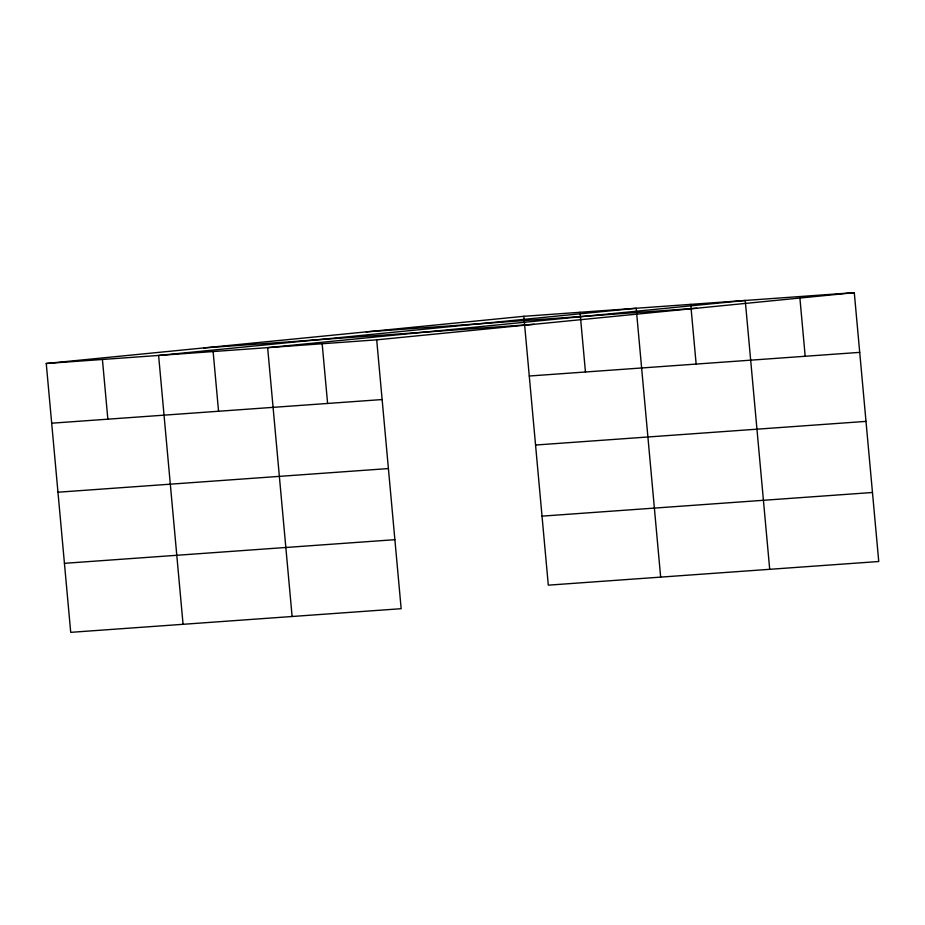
<?xml version="1.0" encoding="UTF-8"?>
<svg xmlns="http://www.w3.org/2000/svg" width="925" height="925" viewBox="0 0 925 925"><rect width="100%" height="100%" fill="white"/><g stroke="black" fill="none" stroke-linecap="round" stroke-linejoin="round"><path stroke-width="1.39" d="M46.25 363.49L376.695 339.845L401.161 608.696L70.716 632.342L46.25 363.49L523.839 316.304L854.284 292.658L878.75 561.51L548.305 585.155L523.839 316.304M376.695 339.845L854.284 292.658M366.242 331.878L696.675 308.233M203.858 347.927L534.292 324.282M529.273 376.012L859.718 352.367M51.684 423.199L382.118 399.554M535.563 445.029L865.997 421.384M57.963 492.216L388.408 468.57M542.027 516.138L872.472 492.493M64.438 563.325L394.871 539.68M799.767 296.567L805.189 356.264M769.704 569.314L745.238 300.463L267.649 347.65L292.115 616.489M690.721 304.371L696.143 364.068M660.658 577.107L636.192 308.268L158.603 355.454L183.069 624.294M580.021 312.292L585.456 371.989M322.166 343.753L327.6 403.45M213.12 351.558L218.554 411.255M102.421 359.478L107.855 419.175"/></g></svg>
